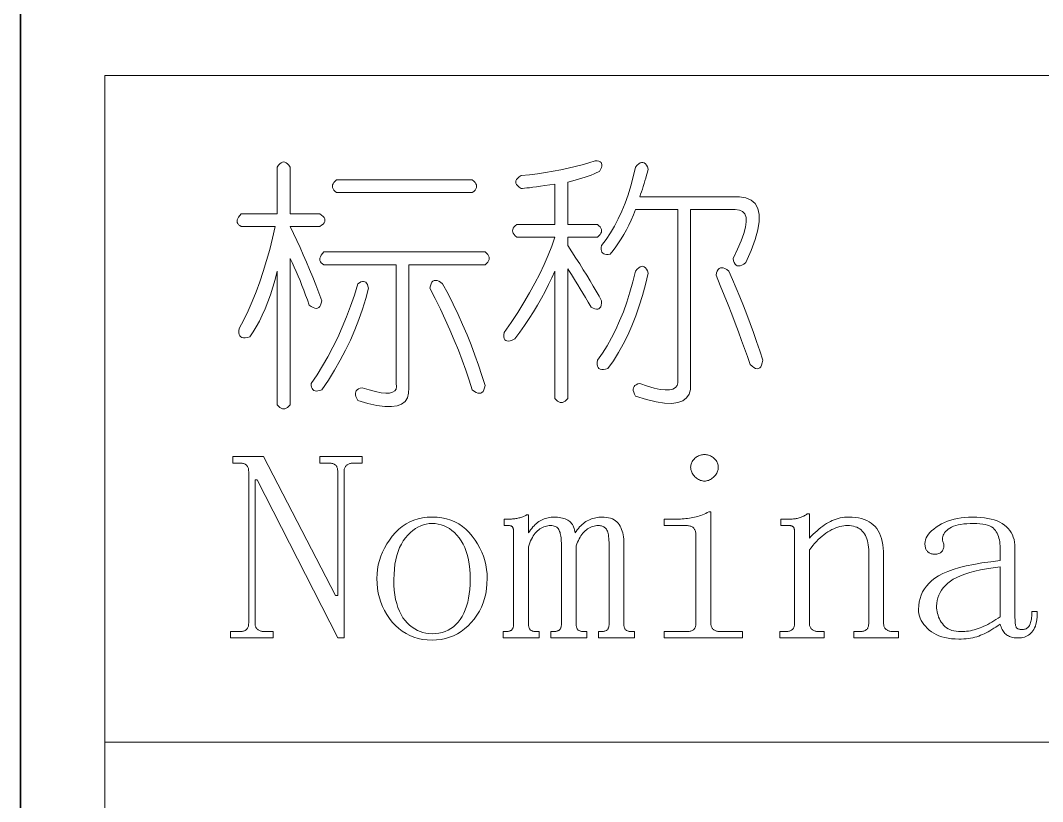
# Model space of a CAD drawing. Extents: x 1 to 297, y 1 to 210.
# Drawn here: x 0.62 to 8.89, y 50.64 to 56.95 of the extents above; entities that cross this region are included whole.
import ezdxf

# ---------------------------------------------------------------- set-up
doc = ezdxf.new("R2010")
doc.units = 0

msp = doc.modelspace()

# ---------------------------------------------------------------- linework, layer by layer
at = {"color": 7, "lineweight": 35}
msp.add_line((0.6226, 209.532), (0.6226, 1.3538), dxfattribs=at)
at = {"color": 7, "lineweight": 13}
for p, q in [((1.3055, 56.5077), (219.3213, 56.5077)), ((1.3055, 56.5077), (1.3055, 29.5649)), ((1.3055, 51.1191), (219.3213, 51.1191))]:
    msp.add_line(p, q, dxfattribs=at)
for points in [[(2.6998, 55.7677), (2.7101, 55.7831), (2.7204, 55.7951), (2.7306, 55.8037), (2.7409, 55.8089), (2.7512, 55.8106), (2.7615, 55.8089), (2.7718, 55.8037), (2.7821, 55.7951), (2.7924, 55.7831), (2.8026, 55.7677), (2.8026, 55.3906), (3.0426, 55.3906), (3.0581, 55.3803), (3.0701, 55.37), (3.0786, 55.3597), (3.0838, 55.3494), (3.0855, 55.3391), (3.0838, 55.3289), (3.0786, 55.3186), (3.0701, 55.3083), (3.0581, 55.298), (3.0426, 55.2877), (2.8026, 55.2877), (2.8299, 55.2323), (2.8568, 55.1759), (2.8834, 55.1185), (2.9096, 55.0601), (2.9355, 55.0006), (2.961, 54.9401), (2.9862, 54.8785), (3.0111, 54.8159), (3.0356, 54.7523), (3.0598, 54.6877), (3.0557, 54.6689), (3.0502, 54.6534), (3.0433, 54.6414), (3.0351, 54.6329), (3.0255, 54.6277), (3.0145, 54.626), (3.0022, 54.6277), (2.9885, 54.6329), (2.9734, 54.6414), (2.9569, 54.6534), (2.943, 54.6942), (2.9288, 54.7343), (2.9142, 54.7738), (2.8993, 54.8125), (2.8841, 54.8506), (2.8685, 54.8879), (2.8525, 54.9246), (2.8362, 54.9606), (2.8196, 54.9959), (2.8026, 55.0306), (2.8026, 53.8477), (2.7924, 53.8354), (2.7821, 53.8258), (2.7718, 53.8189), (2.7615, 53.8148), (2.7512, 53.8134), (2.7409, 53.8148), (2.7306, 53.8189), (2.7204, 53.8258), (2.7101, 53.8354), (2.6998, 53.8477), (2.6998, 54.9277), (2.6821, 54.8607), (2.6634, 54.7967), (2.6437, 54.7359), (2.623, 54.6781), (2.6012, 54.6234), (2.5784, 54.5718), (2.5546, 54.5233), (2.5297, 54.4779), (2.5038, 54.4355), (2.4769, 54.3963), (2.4576, 54.3908), (2.4406, 54.3881), (2.426, 54.3881), (2.4138, 54.3908), (2.4041, 54.3963), (2.3967, 54.4045), (2.3917, 54.4155), (2.3892, 54.4292), (2.389, 54.4457), (2.3912, 54.4649), (2.4281, 54.5348), (2.4632, 54.6075), (2.4966, 54.6829), (2.5284, 54.7611), (2.5584, 54.842), (2.5866, 54.9257), (2.6132, 55.0121), (2.6381, 55.1012), (2.6612, 55.1931), (2.6826, 55.2877), (2.4084, 55.2877), (2.396, 55.2949), (2.3864, 55.3028), (2.3796, 55.3114), (2.3754, 55.3206), (2.3741, 55.3306), (2.3754, 55.3412), (2.3796, 55.3525), (2.3864, 55.3645), (2.396, 55.3772), (2.4084, 55.3906), (2.6998, 55.3906)], [(5.2712, 55.8191), (5.287, 55.8183), (5.3, 55.8157), (5.3103, 55.8114), (5.3178, 55.8054), (5.3226, 55.7977), (5.3247, 55.7883), (5.324, 55.7771), (5.3206, 55.7643), (5.3144, 55.7497), (5.3055, 55.7334), (5.2844, 55.7233), (5.2623, 55.7135), (5.2392, 55.7041), (5.215, 55.695), (5.1898, 55.6863), (5.1636, 55.6779), (5.1363, 55.6698), (5.108, 55.6621), (5.0787, 55.6547), (5.0484, 55.6477), (5.0484, 55.3049), (5.2884, 55.3049), (5.3007, 55.2946), (5.3103, 55.2843), (5.3172, 55.274), (5.3213, 55.2637), (5.3226, 55.2534), (5.3213, 55.2431), (5.3172, 55.2329), (5.3103, 55.2226), (5.3007, 55.2123), (5.2884, 55.202), (5.0484, 55.202), (5.0484, 55.1334), (5.082, 55.0827), (5.1142, 55.0333), (5.145, 54.9853), (5.1745, 54.9387), (5.2026, 54.8934), (5.2294, 54.8495), (5.2548, 54.807), (5.2788, 54.7659), (5.3014, 54.7261), (5.3226, 54.6877), (5.3218, 54.6687), (5.3192, 54.6527), (5.3149, 54.6399), (5.3089, 54.6301), (5.3012, 54.6234), (5.2918, 54.6198), (5.2806, 54.6193), (5.2678, 54.6219), (5.2532, 54.6275), (5.2369, 54.6363), (5.2134, 54.6764), (5.191, 54.7145), (5.1696, 54.7505), (5.1492, 54.7844), (5.1298, 54.8163), (5.1114, 54.8461), (5.0941, 54.8739), (5.0778, 54.8996), (5.0626, 54.9233), (5.0484, 54.9449), (5.0484, 53.8991), (5.0381, 53.8868), (5.0278, 53.8772), (5.0175, 53.8703), (5.0072, 53.8662), (4.9969, 53.8649), (4.9866, 53.8662), (4.9764, 53.8703), (4.9661, 53.8772), (4.9558, 53.8868), (4.9455, 53.8991), (4.9455, 54.9277), (4.9206, 54.8729), (4.8941, 54.818), (4.8658, 54.7631), (4.8358, 54.7083), (4.8041, 54.6534), (4.7706, 54.5986), (4.7355, 54.5437), (4.6986, 54.4889), (4.6601, 54.434), (4.6198, 54.3791), (4.6004, 54.3704), (4.5834, 54.3647), (4.5689, 54.3622), (4.5567, 54.3627), (4.5469, 54.3663), (4.5396, 54.373), (4.5346, 54.3827), (4.532, 54.3956), (4.5318, 54.4115), (4.5341, 54.4306), (4.5906, 54.5123), (4.6438, 54.5931), (4.6935, 54.6728), (4.7398, 54.7515), (4.7826, 54.8291), (4.8221, 54.9058), (4.8581, 54.9814), (4.8906, 55.0559), (4.9198, 55.1295), (4.9455, 55.202), (4.6369, 55.202), (4.6246, 55.2123), (4.615, 55.2226), (4.6081, 55.2329), (4.604, 55.2431), (4.6026, 55.2534), (4.604, 55.2637), (4.6081, 55.274), (4.615, 55.2843), (4.6246, 55.2946), (4.6369, 55.3049), (4.9455, 55.3049), (4.9455, 55.6306), (4.9026, 55.6241), (4.8632, 55.6182), (4.8272, 55.6131), (4.7946, 55.6086), (4.7655, 55.6049), (4.7398, 55.6018), (4.7175, 55.5994), (4.6986, 55.5977), (4.6832, 55.5966), (4.6712, 55.5963), (4.6558, 55.6066), (4.6438, 55.6169), (4.6352, 55.6271), (4.6301, 55.6374), (4.6284, 55.6477), (4.6301, 55.658), (4.6352, 55.6683), (4.6438, 55.6786), (4.6558, 55.6889), (4.6712, 55.6991), (4.7389, 55.7065), (4.8049, 55.7149), (4.8692, 55.7243), (4.9318, 55.7348), (4.9926, 55.7463), (5.0518, 55.7588), (5.1092, 55.7723), (5.1649, 55.7869), (5.2189, 55.8025)], [(5.6998, 55.7506), (5.6929, 55.7267), (5.6861, 55.7033), (5.6792, 55.6801), (5.6724, 55.6573), (5.6655, 55.6349), (5.6586, 55.6127), (5.6518, 55.591), (5.6449, 55.5695), (5.6381, 55.5485), (5.6312, 55.5277), (6.4369, 55.5277), (6.4899, 55.5193), (6.5322, 55.501), (6.564, 55.4727), (6.585, 55.4345), (6.5955, 55.3863), (6.5953, 55.3282), (6.5845, 55.2601), (6.5631, 55.1821), (6.531, 55.0942), (6.4884, 54.9963), (6.4719, 54.9843), (6.4568, 54.9757), (6.4431, 54.9706), (6.4308, 54.9689), (6.4198, 54.9706), (6.4102, 54.9757), (6.402, 54.9843), (6.3951, 54.9963), (6.3896, 55.0117), (6.3855, 55.0306), (6.4227, 55.1055), (6.452, 55.1725), (6.4734, 55.2317), (6.487, 55.2829), (6.4926, 55.3263), (6.4904, 55.3618), (6.4803, 55.3894), (6.4623, 55.4091), (6.4364, 55.4209), (6.4026, 55.4249), (6.0426, 55.4249), (6.0426, 54.0191), (6.0413, 53.9718), (6.0303, 53.9327), (6.0097, 53.9019), (5.9796, 53.8793), (5.9398, 53.8649), (5.8904, 53.8587), (5.8314, 53.8607), (5.7629, 53.871), (5.6847, 53.8895), (5.5969, 53.9163), (5.588, 53.9327), (5.5818, 53.9478), (5.5784, 53.9615), (5.5777, 53.9739), (5.5798, 53.9849), (5.5846, 53.9945), (5.5921, 54.0027), (5.6024, 54.0095), (5.6154, 54.015), (5.6312, 54.0191), (5.6929, 53.9979), (5.7478, 53.9821), (5.7958, 53.9718), (5.8369, 53.967), (5.8712, 53.9677), (5.8986, 53.9739), (5.9192, 53.9855), (5.9329, 54.0027), (5.9398, 54.0253), (5.9398, 54.0534), (5.9398, 55.4249), (5.5969, 55.4249), (5.5794, 55.3811), (5.5613, 55.3391), (5.5424, 55.2989), (5.5229, 55.2603), (5.5026, 55.2234), (5.4817, 55.1883), (5.4601, 55.1549), (5.4378, 55.1231), (5.4149, 55.0931), (5.3912, 55.0649), (5.3751, 55.0625), (5.361, 55.0621), (5.349, 55.0638), (5.3391, 55.0676), (5.3312, 55.0734), (5.3254, 55.0813), (5.3216, 55.0913), (5.3199, 55.1033), (5.3202, 55.1173), (5.3226, 55.1334), (5.3593, 55.183), (5.394, 55.2356), (5.4265, 55.2913), (5.457, 55.3501), (5.4855, 55.412), (5.5119, 55.477), (5.5362, 55.545), (5.5585, 55.6162), (5.5788, 55.6904), (5.5969, 55.7677), (5.6103, 55.783), (5.623, 55.7945), (5.635, 55.8022), (5.6463, 55.8061), (5.6569, 55.8063), (5.6669, 55.8027), (5.6761, 55.7953), (5.6847, 55.7842), (5.6926, 55.7693)], [(3.1798, 55.6649), (4.2769, 55.6649), (4.2893, 55.6546), (4.2989, 55.6443), (4.3057, 55.634), (4.3098, 55.6237), (4.3112, 55.6134), (4.3098, 55.6031), (4.3057, 55.5929), (4.2989, 55.5826), (4.2893, 55.5723), (4.2769, 55.562), (3.1798, 55.562), (3.1674, 55.5723), (3.1578, 55.5826), (3.151, 55.5929), (3.1469, 55.6031), (3.1455, 55.6134), (3.1469, 55.6237), (3.151, 55.634), (3.1578, 55.6443), (3.1674, 55.6546)], [(3.0769, 55.082), (4.3798, 55.082), (4.3921, 55.0717), (4.4017, 55.0614), (4.4086, 55.0511), (4.4127, 55.0409), (4.4141, 55.0306), (4.4127, 55.0203), (4.4086, 55.01), (4.4017, 54.9997), (4.3921, 54.9894), (4.3798, 54.9791), (3.7626, 54.9791), (3.7626, 53.9849), (3.7616, 53.9406), (3.7517, 53.9039), (3.7328, 53.8748), (3.705, 53.8532), (3.6684, 53.8391), (3.6228, 53.8326), (3.5682, 53.8337), (3.5048, 53.8422), (3.4325, 53.8583), (3.3512, 53.882), (3.3423, 53.8985), (3.3361, 53.9135), (3.3327, 53.9273), (3.332, 53.9396), (3.3341, 53.9506), (3.3389, 53.9602), (3.3464, 53.9684), (3.3567, 53.9753), (3.3697, 53.9807), (3.3855, 53.9849), (3.4438, 53.9667), (3.4952, 53.9533), (3.5398, 53.9447), (3.5775, 53.941), (3.6084, 53.942), (3.6324, 53.9478), (3.6495, 53.9585), (3.6598, 53.9739), (3.6632, 53.9941), (3.6598, 54.0191), (3.6598, 54.9791), (3.0769, 54.9791), (3.0646, 54.9863), (3.055, 54.9942), (3.0481, 55.0028), (3.044, 55.0121), (3.0426, 55.022), (3.044, 55.0326), (3.0481, 55.0439), (3.055, 55.0559), (3.0646, 55.0686)], [(5.5969, 54.9277), (5.6103, 54.943), (5.623, 54.9545), (5.635, 54.9622), (5.6463, 54.9661), (5.6569, 54.9663), (5.6669, 54.9627), (5.6761, 54.9553), (5.6847, 54.9442), (5.6926, 54.9293), (5.6998, 54.9106), (5.678, 54.8195), (5.6538, 54.7316), (5.6273, 54.6467), (5.5983, 54.565), (5.5669, 54.4863), (5.5332, 54.4107), (5.497, 54.3382), (5.4584, 54.2687), (5.4174, 54.2024), (5.3741, 54.1391), (5.3547, 54.1337), (5.3377, 54.1309), (5.3232, 54.1309), (5.311, 54.1337), (5.3012, 54.1391), (5.2938, 54.1474), (5.2889, 54.1583), (5.2863, 54.1721), (5.2861, 54.1885), (5.2884, 54.2077), (5.3285, 54.2643), (5.3665, 54.3243), (5.4025, 54.3877), (5.4365, 54.4546), (5.4684, 54.5249), (5.4982, 54.5986), (5.526, 54.6757), (5.5517, 54.7563), (5.5753, 54.8403)], [(6.2484, 54.8934), (6.2525, 54.9123), (6.258, 54.9277), (6.2648, 54.9397), (6.273, 54.9483), (6.2826, 54.9534), (6.2936, 54.9551), (6.306, 54.9534), (6.3197, 54.9483), (6.3348, 54.9397), (6.3512, 54.9277), (6.3817, 54.8588), (6.4116, 54.7892), (6.4407, 54.7189), (6.4692, 54.6479), (6.4969, 54.5763), (6.524, 54.5039), (6.5504, 54.4309), (6.5761, 54.3572), (6.6012, 54.2828), (6.6255, 54.2077), (6.6214, 54.1858), (6.6159, 54.1679), (6.609, 54.1542), (6.6008, 54.1446), (6.5912, 54.1391), (6.5802, 54.1378), (6.5679, 54.1405), (6.5542, 54.1474), (6.5391, 54.1583), (6.5226, 54.1734), (6.5014, 54.2362), (6.4788, 54.301), (6.4548, 54.3678), (6.4294, 54.4367), (6.4026, 54.5077), (6.3745, 54.5807), (6.345, 54.6558), (6.3142, 54.733), (6.282, 54.8122)], [(3.3512, 54.8249), (3.3644, 54.8338), (3.3766, 54.8399), (3.3877, 54.8434), (3.3978, 54.8441), (3.4069, 54.842), (3.415, 54.8372), (3.422, 54.8297), (3.428, 54.8194), (3.433, 54.8063), (3.4369, 54.7906), (3.4146, 54.7052), (3.3889, 54.6205), (3.3598, 54.5365), (3.3272, 54.4532), (3.2912, 54.3706), (3.2518, 54.2886), (3.2089, 54.2074), (3.1626, 54.1268), (3.1129, 54.0469), (3.0598, 53.9677), (3.0435, 53.9621), (3.0289, 53.9588), (3.0161, 53.9579), (3.0049, 53.9595), (2.9955, 53.9634), (2.9878, 53.9698), (2.9818, 53.9785), (2.9775, 53.9897), (2.9749, 54.0032), (2.9741, 54.0191), (3.021, 54.0889), (3.066, 54.1611), (3.1088, 54.2357), (3.1496, 54.3126), (3.1884, 54.392), (3.225, 54.4738), (3.2597, 54.5579), (3.2922, 54.6445), (3.3228, 54.7335)], [(4.0369, 54.8249), (4.0805, 54.7426), (4.122, 54.6603), (4.1614, 54.578), (4.1988, 54.4957), (4.2341, 54.4134), (4.2673, 54.3311), (4.2985, 54.2489), (4.3277, 54.1666), (4.3548, 54.0843), (4.3798, 54.002), (4.3757, 53.9831), (4.3702, 53.9677), (4.3633, 53.9557), (4.3551, 53.9471), (4.3455, 53.942), (4.3345, 53.9403), (4.3222, 53.942), (4.3085, 53.9471), (4.2934, 53.9557), (4.2769, 53.9677), (4.2519, 54.0469), (4.2248, 54.1268), (4.1957, 54.2074), (4.1645, 54.2886), (4.1312, 54.3706), (4.0959, 54.4532), (4.0585, 54.5365), (4.0191, 54.6205), (3.9776, 54.7052), (3.9341, 54.7906), (3.9382, 54.8094), (3.9437, 54.8249), (3.9505, 54.8369), (3.9588, 54.8454), (3.9684, 54.8506), (3.9793, 54.8523), (3.9917, 54.8506), (4.0054, 54.8454), (4.0205, 54.8369)], [(3.1712, 52.3049), (3.1884, 52.3049), (3.1884, 53.3077), (3.1882, 53.3144), (3.1877, 53.3207), (3.1868, 53.3267), (3.1856, 53.3324), (3.1841, 53.3377), (3.1822, 53.3427), (3.18, 53.3473), (3.1774, 53.3516), (3.1745, 53.3555), (3.1712, 53.3591), (3.1675, 53.3624), (3.1633, 53.3653), (3.1586, 53.3679), (3.1534, 53.3701), (3.1476, 53.372), (3.1414, 53.3735), (3.1346, 53.3747), (3.1273, 53.3756), (3.1195, 53.3761), (3.1112, 53.3763), (3.0426, 53.3763), (3.0426, 53.4277), (3.3855, 53.4277), (3.3855, 53.3763), (3.3169, 53.3763), (3.3102, 53.3761), (3.3037, 53.3756), (3.2975, 53.3747), (3.2916, 53.3735), (3.2859, 53.372), (3.2804, 53.3701), (3.2752, 53.3679), (3.2703, 53.3653), (3.2656, 53.3624), (3.2612, 53.3591), (3.2571, 53.3555), (3.2535, 53.3516), (3.2503, 53.3473), (3.2475, 53.3427), (3.2451, 53.3377), (3.2432, 53.3324), (3.2417, 53.3267), (3.2406, 53.3207), (3.24, 53.3144), (3.2398, 53.3077), (3.2398, 51.962), (3.1884, 51.962), (2.5369, 53.2391), (2.5198, 53.2391), (2.5198, 52.082), (2.52, 52.0753), (2.5206, 52.069), (2.5217, 52.063), (2.5232, 52.0573), (2.5251, 52.052), (2.5275, 52.047), (2.5303, 52.0424), (2.5335, 52.0381), (2.5371, 52.0342), (2.5412, 52.0306), (2.5456, 52.0273), (2.5503, 52.0244), (2.5552, 52.0218), (2.5604, 52.0196), (2.5659, 52.0177), (2.5716, 52.0162), (2.5775, 52.015), (2.5837, 52.0141), (2.5902, 52.0136), (2.5969, 52.0134), (2.6655, 52.0134), (2.6655, 51.962), (2.3226, 51.962), (2.3226, 52.0134), (2.3912, 52.0134), (2.3995, 52.0136), (2.4073, 52.0141), (2.4146, 52.015), (2.4214, 52.0162), (2.4276, 52.0177), (2.4334, 52.0196), (2.4386, 52.0218), (2.4433, 52.0244), (2.4475, 52.0273), (2.4512, 52.0306), (2.4545, 52.0342), (2.4574, 52.0381), (2.46, 52.0424), (2.4622, 52.047), (2.4641, 52.052), (2.4656, 52.0573), (2.4668, 52.063), (2.4677, 52.069), (2.4682, 52.0753), (2.4684, 52.082), (2.4684, 53.3077), (2.4682, 53.3144), (2.4677, 53.3207), (2.4668, 53.3267), (2.4656, 53.3324), (2.4641, 53.3377), (2.4622, 53.3427), (2.46, 53.3473), (2.4574, 53.3516), (2.4545, 53.3555), (2.4512, 53.3591), (2.4475, 53.3624), (2.4433, 53.3653), (2.4386, 53.3679), (2.4334, 53.3701), (2.4276, 53.372), (2.4214, 53.3735), (2.4146, 53.3747), (2.4073, 53.3756), (2.3995, 53.3761), (2.3912, 53.3763), (2.3398, 53.3763), (2.3398, 53.4277), (2.5884, 53.4277)], [(6.1541, 53.4449), (6.1626, 53.4446), (6.1709, 53.4437), (6.179, 53.4422), (6.187, 53.4401), (6.1948, 53.4374), (6.2024, 53.4341), (6.2099, 53.4302), (6.2172, 53.4257), (6.2243, 53.4206), (6.2312, 53.4149), (6.2377, 53.4087), (6.2436, 53.4023), (6.2487, 53.3957), (6.2532, 53.3888), (6.2569, 53.3816), (6.26, 53.3742), (6.2624, 53.3666), (6.2641, 53.3586), (6.2652, 53.3504), (6.2655, 53.342), (6.2652, 53.3335), (6.2641, 53.3252), (6.2624, 53.3171), (6.26, 53.3091), (6.2569, 53.3013), (6.2532, 53.2937), (6.2487, 53.2862), (6.2436, 53.2789), (6.2377, 53.2718), (6.2312, 53.2649), (6.2243, 53.2583), (6.2172, 53.2525), (6.2099, 53.2474), (6.2024, 53.2429), (6.1948, 53.2391), (6.187, 53.2361), (6.179, 53.2337), (6.1709, 53.2319), (6.1626, 53.2309), (6.1541, 53.2306), (6.1456, 53.2309), (6.1373, 53.2319), (6.1291, 53.2337), (6.1212, 53.2361), (6.1134, 53.2391), (6.1057, 53.2429), (6.0983, 53.2474), (6.091, 53.2525), (6.0839, 53.2583), (6.0769, 53.2649), (6.0704, 53.2718), (6.0646, 53.2789), (6.0594, 53.2862), (6.055, 53.2937), (6.0512, 53.3013), (6.0481, 53.3091), (6.0457, 53.3171), (6.044, 53.3252), (6.043, 53.3335), (6.0426, 53.342), (6.043, 53.3504), (6.044, 53.3586), (6.0457, 53.3666), (6.0481, 53.3742), (6.0512, 53.3816), (6.055, 53.3888), (6.0594, 53.3957), (6.0646, 53.4023), (6.0704, 53.4087), (6.0769, 53.4149), (6.0839, 53.4206), (6.091, 53.4257), (6.0983, 53.4302), (6.1057, 53.4341), (6.1134, 53.4374), (6.1212, 53.4401), (6.1291, 53.4422), (6.1373, 53.4437), (6.1456, 53.4446)], [(4.3969, 52.442), (4.3956, 52.3999), (4.3918, 52.3592), (4.3854, 52.32), (4.3764, 52.2822), (4.3648, 52.2459), (4.3506, 52.2111), (4.3339, 52.1777), (4.3146, 52.1458), (4.2928, 52.1153), (4.2684, 52.0863), (4.242, 52.0594), (4.2145, 52.0354), (4.1858, 52.0142), (4.1559, 51.9958), (4.1248, 51.9802), (4.0925, 51.9675), (4.059, 51.9576), (4.0242, 51.9505), (3.9883, 51.9463), (3.9512, 51.9449), (3.9125, 51.9463), (3.8753, 51.9507), (3.8395, 51.958), (3.8052, 51.9682), (3.7723, 51.9813), (3.7409, 51.9973), (3.7109, 52.0163), (3.6824, 52.0381), (3.6554, 52.0629), (3.6298, 52.0906), (3.6062, 52.1203), (3.585, 52.1513), (3.5664, 52.1834), (3.5502, 52.2167), (3.5366, 52.2513), (3.5254, 52.287), (3.5167, 52.324), (3.5105, 52.3621), (3.5067, 52.4015), (3.5055, 52.442), (3.5067, 52.4794), (3.5105, 52.5161), (3.5167, 52.5521), (3.5254, 52.5874), (3.5366, 52.622), (3.5502, 52.6559), (3.5664, 52.6892), (3.585, 52.7218), (3.6062, 52.7537), (3.6298, 52.7849), (3.6554, 52.8142), (3.6824, 52.8404), (3.7109, 52.8635), (3.7409, 52.8836), (3.7723, 52.9006), (3.8052, 52.9145), (3.8395, 52.9253), (3.8753, 52.933), (3.9125, 52.9376), (3.9512, 52.9391), (3.9915, 52.9376), (4.0301, 52.933), (4.0669, 52.9253), (4.1021, 52.9145), (4.1355, 52.9006), (4.1672, 52.8836), (4.1972, 52.8635), (4.2255, 52.8404), (4.2521, 52.8142), (4.2769, 52.7849), (4.2997, 52.7537), (4.3201, 52.7218), (4.3381, 52.6892), (4.3537, 52.6559), (4.3669, 52.622), (4.3777, 52.5874), (4.3861, 52.5521), (4.3921, 52.5161), (4.3957, 52.4794)], [(4.5598, 52.922), (4.5684, 52.9221), (4.5769, 52.9223), (4.5855, 52.9228), (4.5941, 52.9234), (4.6026, 52.9241), (4.6112, 52.9251), (4.6198, 52.9262), (4.6284, 52.9275), (4.6369, 52.9289), (4.6455, 52.9306), (4.6539, 52.9324), (4.662, 52.9343), (4.6697, 52.9365), (4.677, 52.9388), (4.6841, 52.9413), (4.6908, 52.9439), (4.6971, 52.9468), (4.7031, 52.9498), (4.7088, 52.9529), (4.7141, 52.9563), (4.7312, 52.9563), (4.7312, 52.8106), (4.7399, 52.8239), (4.7487, 52.8365), (4.7577, 52.8482), (4.7669, 52.8593), (4.7762, 52.8695), (4.7857, 52.879), (4.7954, 52.8877), (4.8053, 52.8956), (4.8153, 52.9028), (4.8255, 52.9091), (4.8359, 52.9148), (4.8464, 52.9199), (4.8571, 52.9244), (4.868, 52.9283), (4.8791, 52.9316), (4.8903, 52.9343), (4.9017, 52.9364), (4.9133, 52.9379), (4.925, 52.9388), (4.9369, 52.9391), (4.952, 52.9388), (4.9664, 52.9379), (4.9801, 52.9364), (4.9932, 52.9343), (5.0055, 52.9316), (5.0172, 52.9283), (5.0281, 52.9244), (5.0384, 52.9199), (5.048, 52.9148), (5.0569, 52.9091), (5.0652, 52.9028), (5.0727, 52.8956), (5.0796, 52.8877), (5.0857, 52.879), (5.0912, 52.8695), (5.096, 52.8593), (5.1001, 52.8482), (5.1036, 52.8365), (5.1063, 52.8239), (5.1084, 52.8106), (5.1171, 52.8239), (5.126, 52.8365), (5.1352, 52.8482), (5.1447, 52.8593), (5.1544, 52.8695), (5.1644, 52.879), (5.1747, 52.8877), (5.1852, 52.8956), (5.1959, 52.9028), (5.2069, 52.9091), (5.2181, 52.9148), (5.2294, 52.9199), (5.2407, 52.9244), (5.2522, 52.9283), (5.2637, 52.9316), (5.2753, 52.9343), (5.287, 52.9364), (5.2988, 52.9379), (5.3107, 52.9388), (5.3226, 52.9391), (5.3426, 52.9385), (5.3612, 52.9367), (5.3786, 52.9337), (5.3946, 52.9295), (5.4094, 52.9241), (5.4229, 52.9175), (5.4351, 52.9097), (5.4461, 52.9007), (5.4557, 52.8905), (5.4641, 52.8791), (5.4714, 52.8668), (5.478, 52.8538), (5.4837, 52.8401), (5.4888, 52.8257), (5.493, 52.8106), (5.4965, 52.7948), (5.4992, 52.7783), (5.5011, 52.7612), (5.5023, 52.7434), (5.5026, 52.7249), (5.5026, 52.0734), (5.5028, 52.0668), (5.5033, 52.0606), (5.5042, 52.0548), (5.5054, 52.0494), (5.5069, 52.0445), (5.5088, 52.04), (5.511, 52.0359), (5.5136, 52.0323), (5.5165, 52.0291), (5.5198, 52.0263), (5.5234, 52.0238), (5.5273, 52.0217), (5.5316, 52.0197), (5.5362, 52.0181), (5.5412, 52.0166), (5.5465, 52.0155), (5.5522, 52.0146), (5.5582, 52.0139), (5.5645, 52.0136), (5.5712, 52.0134), (5.5884, 52.0134), (5.5884, 51.962), (5.2969, 51.962), (5.2969, 52.0134), (5.3141, 52.0134), (5.3208, 52.0136), (5.3271, 52.0139), (5.3331, 52.0146), (5.3388, 52.0155), (5.3441, 52.0166), (5.349, 52.0181), (5.3537, 52.0197), (5.358, 52.0217), (5.3619, 52.0238), (5.3655, 52.0263), (5.3688, 52.0291), (5.3717, 52.0323), (5.3742, 52.0359), (5.3765, 52.04), (5.3784, 52.0445), (5.3799, 52.0494), (5.3811, 52.0548), (5.382, 52.0606), (5.3825, 52.0668), (5.3826, 52.0734), (5.3826, 52.7163), (5.3824, 52.7345), (5.3818, 52.7514), (5.3807, 52.7671), (5.3792, 52.7814), (5.3773, 52.7945), (5.3749, 52.8063), (5.3721, 52.8168), (5.3689, 52.826), (5.3653, 52.8339), (5.3612, 52.8406), (5.3567, 52.8463), (5.3518, 52.8514), (5.3464, 52.8559), (5.3406, 52.8598), (5.3344, 52.8631), (5.3278, 52.8658), (5.3207, 52.8679), (5.3132, 52.8694), (5.3053, 52.8703), (5.2969, 52.8706), (5.2851, 52.8701), (5.2734, 52.8689), (5.2621, 52.8667), (5.251, 52.8637), (5.2401, 52.8599), (5.2296, 52.8551), (5.2192, 52.8496), (5.2092, 52.8431), (5.1993, 52.8359), (5.1898, 52.8277), (5.1806, 52.8188), (5.1718, 52.8092), (5.1634, 52.7989), (5.1555, 52.7879), (5.148, 52.7763), (5.1409, 52.7639), (5.1343, 52.7509), (5.1281, 52.7372), (5.1223, 52.7228), (5.1169, 52.7077), (5.1169, 52.0734), (5.1171, 52.0668), (5.1176, 52.0606), (5.1185, 52.0548), (5.1197, 52.0494), (5.1212, 52.0445), (5.1231, 52.04), (5.1253, 52.0359), (5.1279, 52.0323), (5.1308, 52.0291), (5.1341, 52.0263), (5.1377, 52.0238), (5.1416, 52.0217), (5.1459, 52.0197), (5.1505, 52.0181), (5.1555, 52.0166), (5.1608, 52.0155), (5.1665, 52.0146), (5.1725, 52.0139), (5.1788, 52.0136), (5.1855, 52.0134), (5.2026, 52.0134), (5.2026, 51.962), (4.9112, 51.962), (4.9112, 52.0134), (4.9284, 52.0134), (4.935, 52.0136), (4.9414, 52.0139), (4.9474, 52.0146), (4.953, 52.0155), (4.9584, 52.0166), (4.9633, 52.0181), (4.968, 52.0197), (4.9722, 52.0217), (4.9762, 52.0238), (4.9798, 52.0263), (4.983, 52.0291), (4.986, 52.0323), (4.9885, 52.0359), (4.9908, 52.04), (4.9926, 52.0445), (4.9942, 52.0494), (4.9954, 52.0548), (4.9962, 52.0606), (4.9968, 52.0668), (4.9969, 52.0734), (4.9969, 52.7163), (4.9968, 52.7313), (4.9962, 52.7456), (4.9954, 52.7591), (4.9942, 52.7718), (4.9926, 52.7838), (4.9908, 52.795), (4.9885, 52.8054), (4.986, 52.815), (4.983, 52.8239), (4.9798, 52.832), (4.976, 52.8393), (4.9716, 52.8459), (4.9664, 52.8517), (4.9606, 52.8567), (4.9541, 52.8609), (4.9469, 52.8644), (4.939, 52.8671), (4.9304, 52.869), (4.9212, 52.8702), (4.9112, 52.8706), (4.8993, 52.8701), (4.8877, 52.8689), (4.8764, 52.8667), (4.8653, 52.8637), (4.8544, 52.8599), (4.8438, 52.8551), (4.8335, 52.8496), (4.8234, 52.8431), (4.8136, 52.8359), (4.8041, 52.8277), (4.7949, 52.8187), (4.7861, 52.8089), (4.7777, 52.7981), (4.7698, 52.7866), (4.7623, 52.7741), (4.7552, 52.7609), (4.7486, 52.7467), (4.7424, 52.7317), (4.7366, 52.7159), (4.7312, 52.6991), (4.7312, 52.0734), (4.7314, 52.0668), (4.7319, 52.0606), (4.7328, 52.0548), (4.734, 52.0494), (4.7355, 52.0445), (4.7374, 52.04), (4.7396, 52.0359), (4.7422, 52.0323), (4.7451, 52.0291), (4.7484, 52.0263), (4.752, 52.0238), (4.7559, 52.0217), (4.7602, 52.0197), (4.7648, 52.0181), (4.7698, 52.0166), (4.7751, 52.0155), (4.7808, 52.0146), (4.7868, 52.0139), (4.7931, 52.0136), (4.7998, 52.0134), (4.8169, 52.0134), (4.8169, 51.962), (4.5255, 51.962), (4.5255, 52.0134), (4.5426, 52.0134), (4.5493, 52.0136), (4.5557, 52.0139), (4.5617, 52.0146), (4.5673, 52.0155), (4.5726, 52.0166), (4.5776, 52.0181), (4.5822, 52.0197), (4.5865, 52.0217), (4.5905, 52.0238), (4.5941, 52.0263), (4.5973, 52.0291), (4.6002, 52.0323), (4.6028, 52.0359), (4.605, 52.04), (4.6069, 52.0445), (4.6085, 52.0494), (4.6097, 52.0548), (4.6105, 52.0606), (4.611, 52.0668), (4.6112, 52.0734), (4.6112, 52.8191), (4.6111, 52.8242), (4.6109, 52.8289), (4.6104, 52.8334), (4.6098, 52.8377), (4.6091, 52.8416), (4.6081, 52.8454), (4.607, 52.8488), (4.6057, 52.8521), (4.6043, 52.855), (4.6026, 52.8577), (4.6008, 52.8602), (4.5985, 52.8623), (4.596, 52.8643), (4.593, 52.8659), (4.5898, 52.8674), (4.5862, 52.8685), (4.5822, 52.8694), (4.578, 52.8701), (4.5733, 52.8704), (4.5684, 52.8706), (4.5341, 52.8706), (4.5341, 52.922)], [(6.0855, 52.7934), (6.0853, 52.8002), (6.0848, 52.8066), (6.084, 52.8128), (6.0828, 52.8188), (6.0812, 52.8245), (6.0793, 52.8299), (6.0771, 52.8351), (6.0745, 52.8401), (6.0716, 52.8447), (6.0684, 52.8491), (6.0647, 52.8532), (6.0605, 52.8569), (6.0558, 52.8601), (6.0505, 52.8629), (6.0448, 52.8652), (6.0385, 52.8671), (6.0318, 52.8686), (6.0245, 52.8697), (6.0167, 52.8704), (6.0084, 52.8706), (5.8284, 52.8706), (5.8284, 52.922), (5.9141, 52.922), (5.9294, 52.9221), (5.9446, 52.9225), (5.9596, 52.9232), (5.9744, 52.9241), (5.9891, 52.9252), (6.0036, 52.9266), (6.0179, 52.9283), (6.032, 52.9302), (6.046, 52.9324), (6.0598, 52.9349), (6.0734, 52.9376), (6.0869, 52.9409), (6.1002, 52.9445), (6.1133, 52.9486), (6.1262, 52.9531), (6.139, 52.958), (6.1516, 52.9634), (6.164, 52.9691), (6.1763, 52.9754), (6.1884, 52.982), (6.2055, 52.982), (6.2055, 52.082), (6.2057, 52.0753), (6.2064, 52.069), (6.2074, 52.063), (6.2089, 52.0573), (6.2109, 52.052), (6.2132, 52.047), (6.216, 52.0424), (6.2192, 52.0381), (6.2229, 52.0342), (6.2269, 52.0306), (6.2313, 52.0273), (6.236, 52.0244), (6.2409, 52.0218), (6.2461, 52.0196), (6.2516, 52.0177), (6.2573, 52.0162), (6.2632, 52.015), (6.2694, 52.0141), (6.2759, 52.0136), (6.2826, 52.0134), (6.4626, 52.0134), (6.4626, 51.962), (5.8284, 51.962), (5.8284, 52.0134), (6.0084, 52.0134), (6.0167, 52.0136), (6.0245, 52.0141), (6.0318, 52.015), (6.0385, 52.0162), (6.0448, 52.0177), (6.0505, 52.0196), (6.0558, 52.0218), (6.0605, 52.0244), (6.0647, 52.0273), (6.0684, 52.0306), (6.0716, 52.0342), (6.0745, 52.0381), (6.0771, 52.0424), (6.0793, 52.047), (6.0812, 52.052), (6.0828, 52.0573), (6.084, 52.063), (6.0848, 52.069), (6.0853, 52.0753), (6.0855, 52.082)], [(6.7626, 51.962), (6.7626, 52.0134), (6.8055, 52.0134), (6.8138, 52.0136), (6.8216, 52.0141), (6.8289, 52.015), (6.8357, 52.0162), (6.8419, 52.0177), (6.8477, 52.0196), (6.8529, 52.0218), (6.8576, 52.0244), (6.8618, 52.0273), (6.8655, 52.0306), (6.8688, 52.0342), (6.8717, 52.0381), (6.8742, 52.0424), (6.8765, 52.047), (6.8784, 52.052), (6.8799, 52.0573), (6.8811, 52.063), (6.882, 52.069), (6.8825, 52.0753), (6.8826, 52.082), (6.8826, 52.8191), (6.8826, 52.8242), (6.8823, 52.8289), (6.8819, 52.8334), (6.8813, 52.8377), (6.8805, 52.8416), (6.8796, 52.8454), (6.8784, 52.8488), (6.8772, 52.8521), (6.8757, 52.855), (6.8741, 52.8577), (6.8722, 52.8602), (6.87, 52.8623), (6.8674, 52.8643), (6.8645, 52.8659), (6.8612, 52.8674), (6.8576, 52.8685), (6.8537, 52.8694), (6.8494, 52.8701), (6.8448, 52.8704), (6.8398, 52.8706), (6.7712, 52.8706), (6.7712, 52.922), (6.8312, 52.922), (6.8397, 52.9221), (6.8482, 52.9223), (6.8565, 52.9228), (6.8648, 52.9234), (6.873, 52.9241), (6.8811, 52.9251), (6.8891, 52.9262), (6.897, 52.9275), (6.9049, 52.9289), (6.9126, 52.9306), (6.9203, 52.9325), (6.9279, 52.9347), (6.9354, 52.9373), (6.9428, 52.9402), (6.9501, 52.9434), (6.9574, 52.947), (6.9645, 52.951), (6.9716, 52.9553), (6.9786, 52.9599), (6.9855, 52.9649), (7.0026, 52.9649), (7.0026, 52.7677), (7.0181, 52.7844), (7.0335, 52.8003), (7.0489, 52.8153), (7.0644, 52.8294), (7.0798, 52.8427), (7.0952, 52.8551), (7.1106, 52.8667), (7.1261, 52.8774), (7.1415, 52.8873), (7.1569, 52.8963), (7.1724, 52.9044), (7.1881, 52.9117), (7.204, 52.9181), (7.22, 52.9237), (7.2362, 52.9284), (7.2526, 52.9323), (7.2691, 52.9353), (7.2858, 52.9374), (7.3027, 52.9387), (7.3198, 52.9391), (7.3482, 52.9384), (7.375, 52.9361), (7.4003, 52.9322), (7.424, 52.9268), (7.4462, 52.9199), (7.4669, 52.9114), (7.486, 52.9013), (7.5036, 52.8898), (7.5196, 52.8767), (7.5341, 52.862), (7.5471, 52.8458), (7.5588, 52.8281), (7.569, 52.8088), (7.578, 52.7879), (7.5855, 52.7656), (7.5917, 52.7417), (7.5965, 52.7162), (7.5999, 52.6892), (7.602, 52.6607), (7.6026, 52.6306), (7.6026, 52.082), (7.6029, 52.0753), (7.6035, 52.069), (7.6046, 52.063), (7.6061, 52.0573), (7.608, 52.052), (7.6104, 52.047), (7.6131, 52.0424), (7.6164, 52.0381), (7.62, 52.0342), (7.6241, 52.0306), (7.6285, 52.0273), (7.6332, 52.0244), (7.6381, 52.0218), (7.6433, 52.0196), (7.6487, 52.0177), (7.6544, 52.0162), (7.6604, 52.015), (7.6666, 52.0141), (7.6731, 52.0136), (7.6798, 52.0134), (7.7226, 52.0134), (7.7226, 51.962), (7.3626, 51.962), (7.3626, 52.0134), (7.4055, 52.0134), (7.4138, 52.0136), (7.4216, 52.0141), (7.4289, 52.015), (7.4357, 52.0162), (7.4419, 52.0177), (7.4477, 52.0196), (7.4529, 52.0218), (7.4576, 52.0244), (7.4618, 52.0273), (7.4655, 52.0306), (7.4688, 52.0342), (7.4717, 52.0381), (7.4742, 52.0424), (7.4765, 52.047), (7.4784, 52.052), (7.4799, 52.0573), (7.4811, 52.063), (7.482, 52.069), (7.4825, 52.0753), (7.4826, 52.082), (7.4826, 52.6563), (7.4822, 52.6764), (7.4809, 52.6955), (7.4788, 52.7138), (7.4758, 52.731), (7.4719, 52.7474), (7.4672, 52.7627), (7.4616, 52.7772), (7.4552, 52.7907), (7.4479, 52.8032), (7.4398, 52.8149), (7.4308, 52.8254), (7.4209, 52.8349), (7.4102, 52.8433), (7.3986, 52.8505), (7.3862, 52.8566), (7.3729, 52.8617), (7.3588, 52.8656), (7.3438, 52.8683), (7.3279, 52.87), (7.3112, 52.8706), (7.2957, 52.8701), (7.2802, 52.8685), (7.2645, 52.8659), (7.2488, 52.8623), (7.233, 52.8577), (7.2171, 52.8521), (7.2011, 52.8454), (7.185, 52.8377), (7.1689, 52.8289), (7.1526, 52.8191), (7.1365, 52.8084), (7.1206, 52.7969), (7.1049, 52.7844), (7.0896, 52.7711), (7.0744, 52.757), (7.0596, 52.742), (7.0449, 52.7261), (7.0306, 52.7094), (7.0165, 52.6919), (7.0026, 52.6734), (7.0026, 52.082), (7.0029, 52.0753), (7.0035, 52.069), (7.0046, 52.063), (7.0061, 52.0573), (7.008, 52.052), (7.0104, 52.047), (7.0131, 52.0424), (7.0164, 52.0381), (7.02, 52.0342), (7.0241, 52.0306), (7.0285, 52.0273), (7.0332, 52.0244), (7.0381, 52.0218), (7.0433, 52.0196), (7.0487, 52.0177), (7.0544, 52.0162), (7.0604, 52.015), (7.0666, 52.0141), (7.0731, 52.0136), (7.0798, 52.0134), (7.1226, 52.0134), (7.1226, 51.962)], [(8.2112, 51.9534), (8.181, 51.9542), (8.1522, 51.9563), (8.1248, 51.96), (8.0988, 51.9651), (8.0741, 51.9716), (8.0508, 51.9797), (8.0288, 51.9891), (8.0082, 52.0001), (7.989, 52.0124), (7.9712, 52.0263), (7.9549, 52.0411), (7.9404, 52.0563), (7.9275, 52.0719), (7.9164, 52.088), (7.9069, 52.1045), (7.8992, 52.1214), (7.8932, 52.1388), (7.8889, 52.1566), (7.8864, 52.1748), (7.8855, 52.1934), (7.8868, 52.2237), (7.8908, 52.2529), (7.8975, 52.281), (7.9068, 52.3079), (7.9187, 52.3338), (7.9333, 52.3585), (7.9506, 52.3821), (7.9705, 52.4046), (7.9931, 52.426), (8.0184, 52.4463), (8.0475, 52.4654), (8.082, 52.4835), (8.1216, 52.5004), (8.1665, 52.5162), (8.2166, 52.5309), (8.2719, 52.5445), (8.3325, 52.557), (8.3982, 52.5683), (8.4693, 52.5786), (8.5455, 52.5877), (8.5455, 52.6906), (8.5451, 52.7074), (8.544, 52.7237), (8.542, 52.7393), (8.5393, 52.7543), (8.5359, 52.7688), (8.5316, 52.7826), (8.5266, 52.7959), (8.5208, 52.8085), (8.5143, 52.8206), (8.5069, 52.832), (8.4982, 52.8426), (8.4876, 52.8521), (8.4749, 52.8604), (8.4603, 52.8677), (8.4437, 52.8738), (8.4252, 52.8788), (8.4046, 52.8827), (8.3821, 52.8855), (8.3577, 52.8872), (8.3312, 52.8877), (8.3029, 52.8872), (8.2764, 52.8858), (8.2515, 52.8835), (8.2284, 52.8802), (8.2069, 52.8759), (8.1872, 52.8707), (8.1692, 52.8646), (8.1529, 52.8575), (8.1384, 52.8495), (8.1255, 52.8406), (8.1143, 52.8311), (8.1046, 52.8215), (8.0964, 52.8119), (8.0898, 52.8022), (8.0848, 52.7924), (8.0813, 52.7825), (8.0793, 52.7725), (8.0789, 52.7624), (8.08, 52.7522), (8.0826, 52.742), (8.0857, 52.7351), (8.0881, 52.7283), (8.0898, 52.7214), (8.0909, 52.7146), (8.0912, 52.7077), (8.0909, 52.7009), (8.0898, 52.694), (8.0881, 52.6871), (8.0857, 52.6803), (8.0826, 52.6734), (8.0789, 52.6669), (8.0744, 52.6611), (8.0693, 52.6559), (8.0634, 52.6515), (8.0569, 52.6477), (8.0497, 52.6446), (8.0418, 52.6422), (8.0333, 52.6405), (8.024, 52.6395), (8.0141, 52.6391), (8.0073, 52.6394), (8.0009, 52.64), (7.9947, 52.6411), (7.9887, 52.6426), (7.983, 52.6445), (7.9776, 52.6469), (7.9724, 52.6496), (7.9674, 52.6529), (7.9628, 52.6565), (7.9584, 52.6606), (7.9543, 52.6651), (7.9506, 52.67), (7.9474, 52.6754), (7.9446, 52.6811), (7.9423, 52.6874), (7.9404, 52.694), (7.9389, 52.7011), (7.9378, 52.7086), (7.9371, 52.7165), (7.9369, 52.7249), (7.938, 52.7402), (7.9414, 52.7554), (7.947, 52.7704), (7.9548, 52.7852), (7.9648, 52.7999), (7.977, 52.8143), (7.9915, 52.8287), (8.0082, 52.8428), (8.0272, 52.8568), (8.0484, 52.8706), (8.0712, 52.8836), (8.095, 52.8953), (8.1198, 52.9055), (8.1457, 52.9145), (8.1726, 52.922), (8.2006, 52.9282), (8.2296, 52.933), (8.2596, 52.9364), (8.2906, 52.9385), (8.3226, 52.9391), (8.3561, 52.9385), (8.3878, 52.9366), (8.4178, 52.9334), (8.4461, 52.9289), (8.4726, 52.9231), (8.4975, 52.916), (8.5206, 52.9076), (8.5421, 52.898), (8.5618, 52.8871), (8.5798, 52.8749), (8.5961, 52.8614), (8.6106, 52.8469), (8.6235, 52.8313), (8.6346, 52.8145), (8.6441, 52.7966), (8.6518, 52.7777), (8.6578, 52.7576), (8.6621, 52.7363), (8.6646, 52.714), (8.6655, 52.6906), (8.6655, 52.1249), (8.6656, 52.1117), (8.666, 52.0997), (8.6667, 52.0887), (8.6676, 52.0789), (8.6687, 52.0702), (8.6701, 52.0626), (8.6718, 52.0562), (8.6737, 52.0508), (8.6759, 52.0466), (8.6784, 52.0434), (8.6811, 52.041), (8.6844, 52.0388), (8.688, 52.0369), (8.6921, 52.0352), (8.6966, 52.0338), (8.7015, 52.0326), (8.7069, 52.0317), (8.7126, 52.0311), (8.7189, 52.0307), (8.7255, 52.0306), (8.7338, 52.031), (8.7416, 52.0321), (8.7489, 52.034), (8.7557, 52.0367), (8.7619, 52.0402), (8.7677, 52.0445), (8.7729, 52.0495), (8.7776, 52.0553), (8.7818, 52.0618), (8.7855, 52.0691), (8.7888, 52.0772), (8.7917, 52.0858), (8.7942, 52.095), (8.7965, 52.1048), (8.7984, 52.1152), (8.7999, 52.1262), (8.8011, 52.1378), (8.802, 52.1501), (8.8025, 52.1629), (8.8026, 52.1763), (8.8455, 52.1763), (8.8451, 52.153), (8.8438, 52.1312), (8.8416, 52.1108), (8.8386, 52.0919), (8.8348, 52.0745), (8.8301, 52.0585), (8.8245, 52.044), (8.8181, 52.0309), (8.8108, 52.0193), (8.8026, 52.0091), (8.7938, 52.0002), (8.7845, 51.9922), (8.7746, 51.9851), (8.7642, 51.979), (8.7534, 51.9738), (8.742, 51.9695), (8.73, 51.9662), (8.7176, 51.9639), (8.7047, 51.9625), (8.6912, 51.962), (8.6795, 51.9623), (8.6682, 51.963), (8.6575, 51.9643), (8.6473, 51.9661), (8.6376, 51.9684), (8.6285, 51.9713), (8.6198, 51.9746), (8.6117, 51.9785), (8.604, 51.9828), (8.5969, 51.9877), (8.5902, 51.9932), (8.5839, 51.9994), (8.5779, 52.0062), (8.5722, 52.0138), (8.5669, 52.022), (8.562, 52.0309), (8.5573, 52.0405), (8.553, 52.0508), (8.5491, 52.0618), (8.5455, 52.0734), (8.5285, 52.0617), (8.5117, 52.0506), (8.4952, 52.0401), (8.479, 52.0302), (8.463, 52.0209), (8.4473, 52.0122), (8.4318, 52.0041), (8.4166, 51.9966), (8.4016, 51.9897), (8.3869, 51.9834), (8.3721, 51.9777), (8.3566, 51.9726), (8.3405, 51.9681), (8.3238, 51.9642), (8.3066, 51.9609), (8.2887, 51.9582), (8.2702, 51.9561), (8.2512, 51.9546), (8.2315, 51.9537)], [(3.6426, 52.4334), (3.6435, 52.39), (3.6462, 52.3489), (3.6507, 52.3101), (3.657, 52.2737), (3.6651, 52.2395), (3.675, 52.2077), (3.6867, 52.1781), (3.7002, 52.1509), (3.7155, 52.126), (3.7326, 52.1034), (3.751, 52.0831), (3.7702, 52.0649), (3.7901, 52.0488), (3.8108, 52.0349), (3.8323, 52.0231), (3.8545, 52.0134), (3.8775, 52.0059), (3.9013, 52.0006), (3.9259, 51.9974), (3.9512, 51.9963), (3.9797, 51.9974), (4.0069, 52.0009), (4.0329, 52.0067), (4.0575, 52.0148), (4.0809, 52.0252), (4.1029, 52.0379), (4.1237, 52.053), (4.1432, 52.0703), (4.1614, 52.09), (4.1784, 52.112), (4.1938, 52.136), (4.2077, 52.1619), (4.2199, 52.1895), (4.2305, 52.219), (4.2394, 52.2502), (4.2468, 52.2833), (4.2525, 52.3181), (4.2565, 52.3547), (4.259, 52.3932), (4.2598, 52.4334), (4.2589, 52.4769), (4.2562, 52.5183), (4.2517, 52.5575), (4.2454, 52.5946), (4.2373, 52.6295), (4.2274, 52.6623), (4.2157, 52.6929), (4.2022, 52.7214), (4.1869, 52.7478), (4.1698, 52.772), (4.1514, 52.794), (4.1322, 52.8137), (4.1123, 52.831), (4.0916, 52.8461), (4.0701, 52.8588), (4.0479, 52.8692), (4.0249, 52.8773), (4.0011, 52.8831), (3.9765, 52.8866), (3.9512, 52.8877), (3.9275, 52.8866), (3.9042, 52.8831), (3.8815, 52.8773), (3.8593, 52.8692), (3.8376, 52.8588), (3.8165, 52.8461), (3.7958, 52.831), (3.7757, 52.8137), (3.756, 52.794), (3.7369, 52.772), (3.719, 52.7478), (3.703, 52.7214), (3.6888, 52.6929), (3.6766, 52.6623), (3.6662, 52.6295), (3.6577, 52.5946), (3.6511, 52.5575), (3.6464, 52.5183), (3.6436, 52.4769)], [(8.0312, 52.2191), (8.0317, 52.2038), (8.0331, 52.1888), (8.0355, 52.174), (8.0388, 52.1595), (8.043, 52.1452), (8.0482, 52.1312), (8.0543, 52.1174), (8.0614, 52.1039), (8.0694, 52.0907), (8.0784, 52.0777), (8.0883, 52.0655), (8.0994, 52.0546), (8.1117, 52.0449), (8.125, 52.0366), (8.1394, 52.0295), (8.155, 52.0237), (8.1717, 52.0192), (8.1894, 52.016), (8.2083, 52.0141), (8.2284, 52.0134), (8.2438, 52.0137), (8.2592, 52.0146), (8.2746, 52.0161), (8.2901, 52.0182), (8.3055, 52.0209), (8.3209, 52.0242), (8.3364, 52.0281), (8.3518, 52.0326), (8.3672, 52.0377), (8.3826, 52.0434), (8.3982, 52.0497), (8.4138, 52.0566), (8.4297, 52.0641), (8.4457, 52.0722), (8.4619, 52.0809), (8.4783, 52.0902), (8.4948, 52.1001), (8.5116, 52.1106), (8.5284, 52.1217), (8.5455, 52.1334), (8.5455, 52.5363), (8.489, 52.529), (8.4361, 52.5207), (8.3868, 52.5115), (8.3412, 52.5013), (8.2991, 52.4902), (8.2606, 52.4782), (8.2257, 52.4652), (8.1944, 52.4513), (8.1667, 52.4364), (8.1426, 52.4206), (8.1215, 52.4039), (8.1025, 52.3865), (8.0858, 52.3682), (8.0713, 52.3493), (8.0591, 52.3295), (8.049, 52.309), (8.0412, 52.2877), (8.0357, 52.2656), (8.0323, 52.2428)]]:
    msp.add_lwpolyline(points, close=True, dxfattribs=at)

doc.saveas('drawing.dxf')
